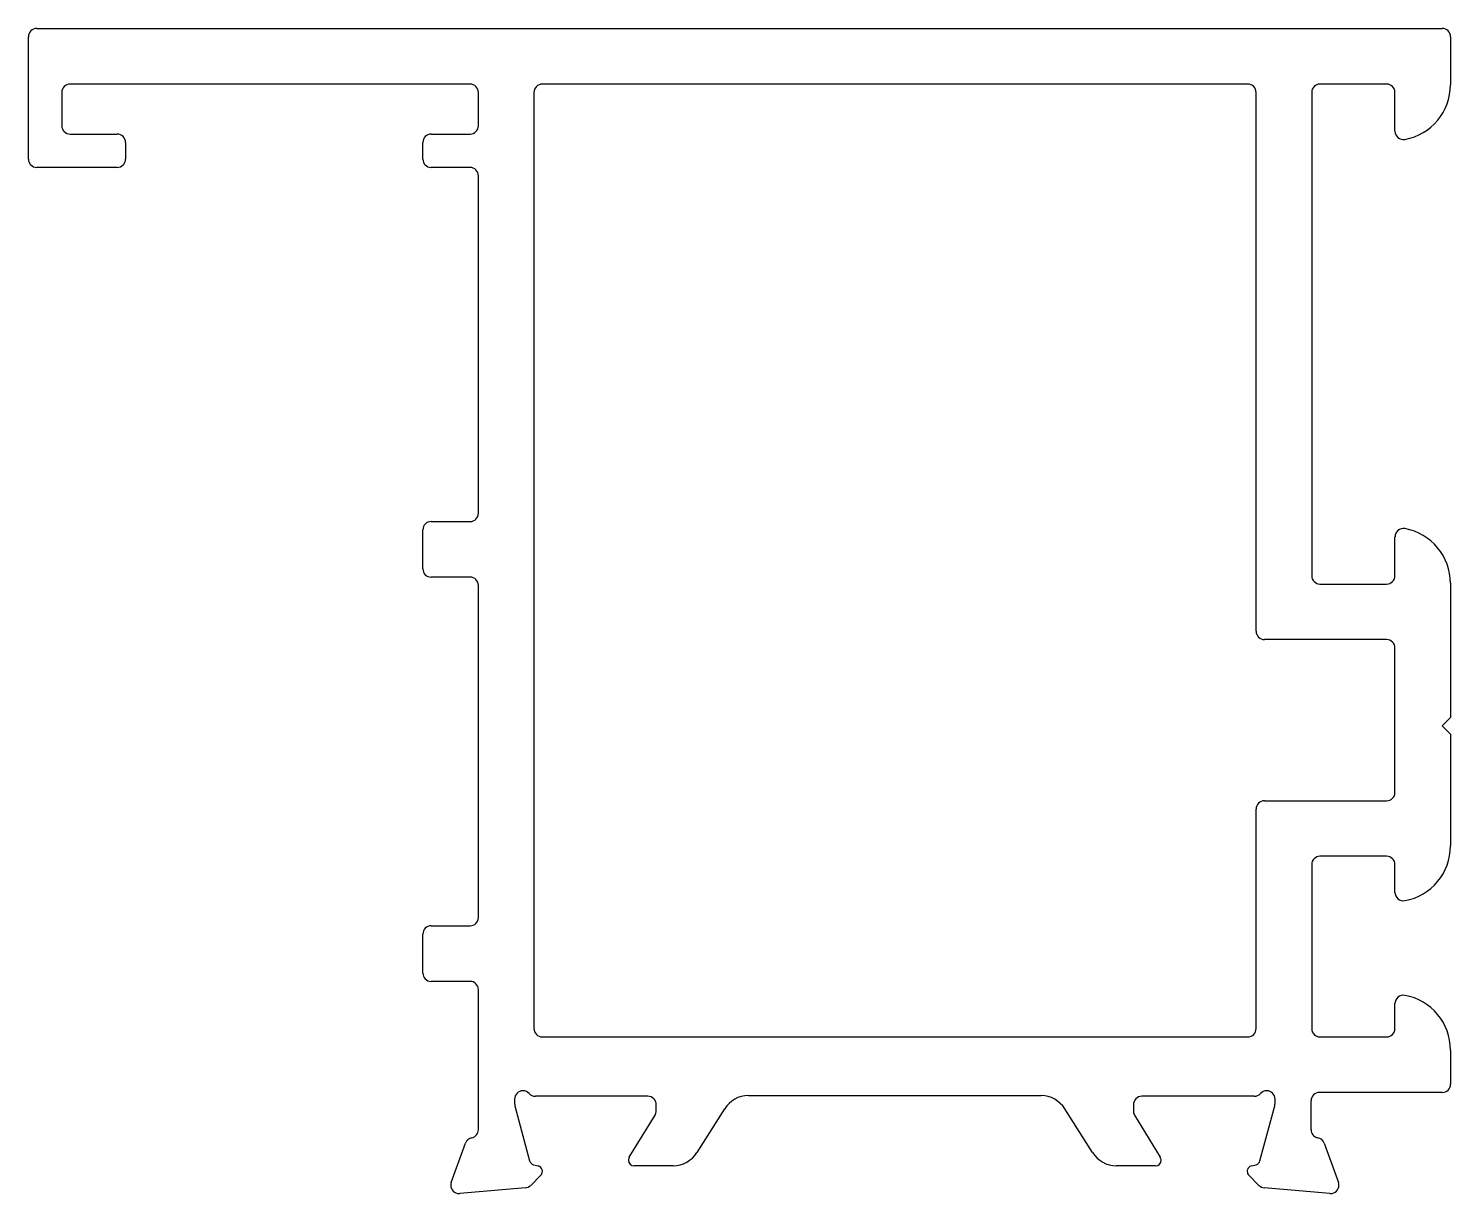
# Model space of a CAD drawing. Extents: x 846.5 to 897.7, y 450.3 to 492.3.
import ezdxf

# ---------------------------------------------------------------- set-up
doc = ezdxf.new("R2010")
doc.units = 0
doc.layers.get('0').update_dxf_attribs({"linetype": 'CONTINUOUS'})
doc.layers.add('INCE', color=11, linetype='CONTINUOUS')

msp = doc.modelspace()

# ---------------------------------------------------------------- linework, layer by layer
at = {"color": 0}
for p, q in [((846.786, 492.258), (897.386, 492.258)), ((846.486, 487.558), (846.486, 491.958)), ((897.686, 491.958), (897.686, 490.232)), ((862.386, 490.258), (847.986, 490.258)), ((895.386, 490.258), (892.986, 490.258)), ((847.686, 489.958), (847.686, 488.758)), ((862.686, 488.758), (862.686, 489.958)), ((892.686, 489.958), (892.686, 472.558)), ((895.686, 488.558), (895.686, 489.958)), ((847.986, 488.458), (849.686, 488.458)), ((860.986, 488.458), (862.386, 488.458)), ((849.986, 488.158), (849.986, 487.558)), ((860.686, 487.558), (860.686, 488.158)), ((849.686, 487.258), (846.786, 487.258)), ((862.386, 487.258), (860.986, 487.258)), ((862.686, 474.808), (862.686, 486.958)), ((860.686, 472.808), (860.686, 474.208)), ((860.986, 474.508), (862.386, 474.508)), ((895.686, 472.558), (895.686, 473.958)), ((862.386, 472.508), (860.986, 472.508)), ((862.686, 460.258), (862.686, 472.208)), ((892.986, 472.258), (895.386, 472.258)), ((897.686, 472.285), (897.686, 467.458)), ((897.686, 467.458), (897.386, 467.158)), ((897.386, 467.158), (897.686, 466.858)), ((897.686, 466.858), (897.686, 462.831)), ((895.386, 462.458), (892.986, 462.458)), ((892.686, 462.158), (892.686, 456.258)), ((895.686, 461.158), (895.686, 462.158)), ((860.986, 459.958), (862.386, 459.958)), ((860.686, 458.258), (860.686, 459.658)), ((862.386, 457.958), (860.986, 457.958)), ((862.686, 452.618), (862.686, 457.658)), ((895.686, 456.258), (895.686, 457.158)), ((892.986, 455.958), (895.386, 455.958)), ((897.686, 455.485), (897.686, 454.258)), ((863.99, 453.719), (863.99, 453.559)), ((868.79, 453.819), (864.737, 453.819)), ((872.406, 453.844), (882.944, 453.844)), ((890.619, 453.819), (886.566, 453.819)), ((891.366, 453.559), (891.366, 453.719)), ((892.663, 452.62), (892.663, 453.658)), ((897.386, 453.958), (892.963, 453.958)), ((864, 453.481), (864.531, 451.499)), ((868.119, 451.623), (869.046, 453.142)), ((869.09, 453.298), (869.09, 453.519)), ((871.552, 453.365), (870.55, 451.798)), ((884.799, 451.798), (883.797, 453.365)), ((886.266, 453.519), (886.266, 453.298)), ((886.31, 453.142), (887.237, 451.623)), ((890.825, 451.499), (891.356, 453.481)), ((861.708, 450.72), (862.222, 452.133)), ((893.135, 452.133), (893.649, 450.72)), ((864.673, 451.358), (864.842, 451.312)), ((869.696, 451.319), (868.29, 451.319)), ((887.066, 451.319), (885.653, 451.319)), ((890.515, 451.312), (890.684, 451.358)), ((864.932, 450.978), (864.568, 450.614)), ((890.789, 450.614), (890.425, 450.978)), ((864.382, 450.527), (862.016, 450.32)), ((893.34, 450.32), (890.975, 450.527))]:
    msp.add_line(p, q, dxfattribs=at)
for centre, radius, start, end in [((846.786, 491.958), 0.3, 90, 180), ((897.386, 491.958), 0.3, 0, 90), ((847.986, 489.958), 0.3, 90, 180), ((862.386, 489.958), 0.3, 0, 90), ((892.986, 489.958), 0.3, 90, 180), ((895.386, 489.958), 0.3, 0, 90), ((895.686, 490.232), 2, 280.1642, 360), ((847.986, 488.758), 0.3, 180, 270), ((849.686, 488.158), 0.3, 360, 90), ((860.986, 488.158), 0.3, 90, 180), ((862.386, 488.758), 0.3, 270, 0), ((895.986, 488.558), 0.3, 179.9809, 280.1833), ((846.786, 487.558), 0.3, 180, 270), ((849.686, 487.558), 0.3, 270, 0), ((860.986, 487.558), 0.3, 180, 270), ((862.386, 486.958), 0.3, 360, 90), ((862.386, 474.808), 0.3, 270, 0), ((860.986, 474.208), 0.3, 90, 180), ((895.985, 473.961), 0.298, 79.4086, 180.4272), ((895.686, 472.285), 2, 0, 79.8358), ((860.986, 472.808), 0.3, 180, 270), ((862.386, 472.208), 0.3, 360, 90), ((892.986, 472.558), 0.3, 180, 270), ((895.386, 472.558), 0.3, 270, 360), ((892.986, 462.158), 0.3, 90, 180), ((895.386, 462.158), 0.3, 0, 90), ((895.686, 462.831), 2, 280.1642, 0), ((895.986, 461.158), 0.3, 179.9882, 280.1761), ((860.986, 459.658), 0.3, 90, 180), ((862.386, 460.258), 0.3, 270, 0), ((860.986, 458.258), 0.3, 180, 270), ((862.386, 457.658), 0.3, 0, 90), ((895.986, 457.158), 0.3, 79.8088, 180.027), ((895.686, 455.485), 2, 0, 79.8358), ((892.986, 456.258), 0.3, 180, 270), ((895.386, 456.258), 0.3, 270, 0), ((897.386, 454.258), 0.3, 270, 0), ((864.29, 453.719), 0.3, 90, 180), ((864.29, 453.719), 0.3, 41.8103, 90), ((864.737, 454.119), 0.3, 221.8103, 270), ((868.79, 453.519), 0.3, 360, 90), ((872.406, 452.844), 1, 90, 148.6), ((882.944, 452.844), 1, 31.4, 90), ((886.566, 453.52), 0.299, 89.9014, 180.0986), ((890.619, 454.119), 0.3, 270, 318.1897), ((891.066, 453.719), 0.3, 90, 138.1897), ((891.066, 453.719), 0.3, 360, 90), ((892.963, 453.658), 0.3, 90, 180), ((864.29, 453.559), 0.3, 180, 195), ((868.79, 453.298), 0.3, 328.6045, 360), ((886.566, 453.298), 0.3, 180, 211.3955), ((891.066, 453.559), 0.3, 345, 360), ((862.386, 452.618), 0.3, 281.261, 0), ((892.963, 452.62), 0.3, 180, 259.452), ((862.504, 452.03), 0.3, 101.261, 160), ((892.853, 452.03), 0.3, 20, 79.452), ((868.29, 451.519), 0.2, 148.6045, 180), ((869.696, 452.319), 1, 270, 328.6), ((885.653, 452.319), 1, 211.4, 270), ((887.066, 451.519), 0.2, 0, 31.3955), ((864.725, 451.551), 0.2, 195, 255), ((864.79, 451.119), 0.2, 15, 75), ((864.79, 451.119), 0.2, 315, 0), ((864.79, 451.119), 0.2, 360, 15), ((868.29, 451.519), 0.2, 180, 270), ((887.066, 451.519), 0.2, 270, 360), ((890.566, 451.119), 0.2, 165, 180), ((890.566, 451.119), 0.2, 180, 225), ((890.566, 451.119), 0.2, 105, 165), ((890.632, 451.551), 0.2, 285, 345), ((861.971, 450.622), 0.281, 159.7197, 180.664), ((861.99, 450.619), 0.3, 180, 270), ((864.356, 450.826), 0.3, 275, 315), ((891.001, 450.826), 0.3, 225, 265), ((893.366, 450.619), 0.3, 270, 360), ((893.385, 450.622), 0.281, 359.336, 20.2803), ((861.99, 450.619), 0.3, 270, 275), ((893.366, 450.619), 0.3, 265, 270)]:
    msp.add_arc(centre, radius, start, end, dxfattribs=at)
at = {"layer": 'INCE', "color": 0}
for p, q in [((890.386, 490.258), (864.986, 490.258)), ((864.686, 489.958), (864.686, 456.258)), ((890.686, 470.558), (890.686, 489.958)), ((895.386, 470.258), (890.986, 470.258)), ((895.686, 464.758), (895.686, 469.958)), ((890.986, 464.458), (895.386, 464.458)), ((890.686, 456.258), (890.686, 464.158)), ((864.986, 455.958), (890.386, 455.958))]:
    msp.add_line(p, q, dxfattribs=at)
for centre, start, end in [((864.986, 489.958), 90, 180), ((890.386, 489.958), 0, 90), ((890.986, 470.558), 180, 270), ((895.386, 469.958), 0, 90), ((890.986, 464.158), 90, 180), ((895.386, 464.758), 270, 0), ((864.986, 456.258), 180, 270), ((890.386, 456.258), 270, 0)]:
    msp.add_arc(centre, 0.3, start, end, dxfattribs=at)

doc.saveas('drawing.dxf')
